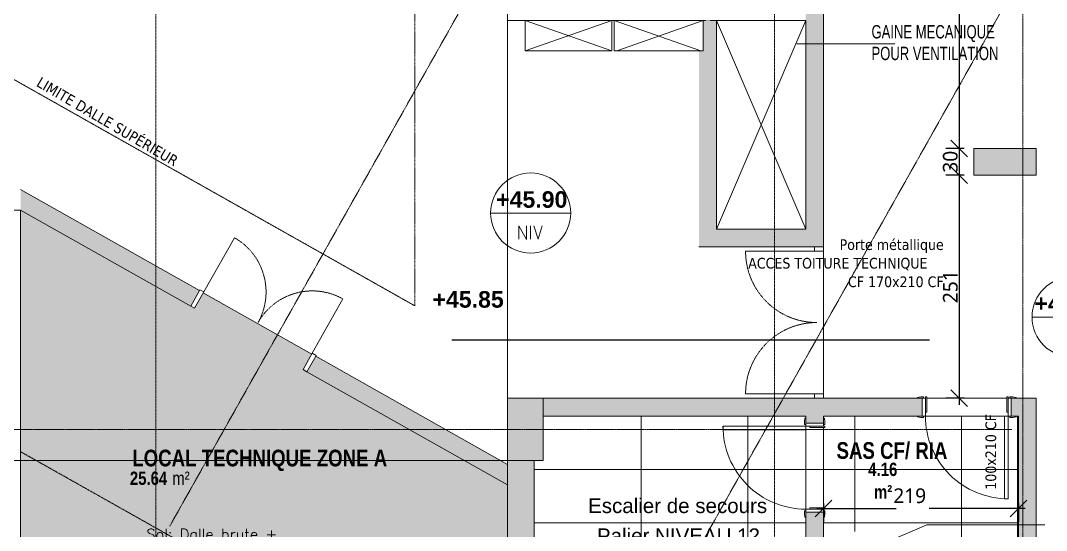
# Model space of a CAD drawing. Header units: millimetres. Extents: x 139864 to 546726, y 40253 to 3921401762.
# Drawn here: x 272006 to 283531, y 66430 to 72156 of the extents above; entities that cross this region are included whole.
import ezdxf

# ---------------------------------------------------------------- set-up
doc = ezdxf.new("R2010")
doc.units = ezdxf.units.MM
for name, pattern in [('Caché', [3, 2, -1]), ('Caché fin', [1.9, 1.1, -0.8]), ('Centre', [12.5, 2.5, -1.875, 6.25, -1.875]), ('Ligne de quadrillage', [22.225, 12.7, -3.175, 3.175, -3.175]), ('Tiret', [2.5, 1.25, -1.25]), ('Triple tiret', [21.25, 6.25, -1.875, 2.5, -1.875, 2.5, -1.875, 2.5, -1.875])]:
    doc.linetypes.add(name, pattern=pattern)
for name, color, linetype, lineweight in [('AS-20_AXES-ET-FILES', 12, 'Centre', 9), ('AS-23_FIN', 2, 'Continuous', 9), ('AS-24_TRES-FIN', 9, 'Continuous', 9), ('AS-25_PROJECTIONS', 12, 'Triple tiret', 9), ('AS-26_STRUCTURE-BETON', 6, 'Continuous', 13), ('AS-28_PORTES-FENETRES', 9, 'Continuous', 13), ('AS-30_COTE-1', 1, 'Continuous', 5), ('AS-31_TXT-1', 32, 'Continuous', 5), ('AS-50_HACHURE-SOL', 5, 'Continuous', 13), ('AS-50_HACHURES-01', 9, 'Continuous', 13)]:
    doc.layers.add(name, color=color, linetype=linetype, lineweight=lineweight)
doc.styles.add('Arial', font='arial.ttf', dxfattribs={"height": 165})
doc.styles.add('Arial_1', font='arial.ttf', dxfattribs={"width": 0.7, "height": 150})
doc.styles.add('Arial_3', font='arial.ttf', dxfattribs={"width": 0.8, "height": 150})
doc.styles.add('Arial_B_1', font='arialbd.ttf', dxfattribs={"width": 0.8, "height": 187.5})
doc.styles.add('Arial_B_2', font='arialbd.ttf', dxfattribs={"width": 0.8, "height": 150})
doc.styles.add('Arial_B_4', font='arialbd.ttf', dxfattribs={"height": 185.714286})
doc.styles.add('RomanD_B', font='', dxfattribs={"height": 120})
doc.styles.add('Tahoma', font='tahoma.ttf', dxfattribs={"height": 120})
doc.styles.add('Trebuchet MS_2', font='trebuc.ttf', dxfattribs={"height": 165})
doc.styles.get('RomanD_B').set_extended_font_data('RomanD', bold=True)
doc.dimstyles.new('Cotes_linéaires', dxfattribs={"dimscale": 304.8, "dimtxt": 170.1069, "dimasz": 0.615157, "dimexe": 0.492126, "dimexo": 0.0625, "dimgap": 0.049213, "dimtad": 1, "dimdec": 0, "dimlfac": 0.1, "dimzin": 0, "dimdsep": 46, "dimtxsty": 'Trebuchet MS_2', "dimblk1": 'OBLIQUE', "dimblk2": 'OBLIQUE', "dimsah": 1, "dimcen": 0.09, "dimdle": 0.246063, "dimazin": 0, "dimtfac": 1, "dimtdec": 4, "dimtix": 1, "dimtmove": 0, "dimatfit": 3, "dimfxl": 0, "dimtvp": 1, "dimtolj": 1, "dimtzin": 0, "dimarcsym": 0})
doc.dimstyles.new('Cotes_linéaires_1', dxfattribs={"dimscale": 304.8, "dimtxt": 170.1069, "dimasz": 0.615157, "dimexe": 0.492126, "dimexo": 0.0625, "dimgap": 0.049213, "dimtad": 1, "dimdec": 0, "dimlfac": 0.1, "dimzin": 0, "dimdsep": 46, "dimtxsty": 'Trebuchet MS_2', "dimblk1": 'OBLIQUE', "dimblk2": 'OBLIQUE', "dimsah": 1, "dimcen": 0.09, "dimdle": 0.246063, "dimazin": 0, "dimtfac": 1, "dimtdec": 4, "dimtix": 1, "dimtmove": 2, "dimatfit": 3, "dimfxl": 0, "dimtvp": 1, "dimtolj": 1, "dimtzin": 0, "dimarcsym": 0})

# ---------------------------------------------------------------- blocks, each defined once
blk = doc.blocks.new('Double vitrage - Double vitrage-9830796-12_ Niveau 12 -  BAT BUREAUX')
at = {"layer": 'AS-23_FIN', "lineweight": 13}
for p, q in [((-800, 50), (-850, 50)), ((-800, -50), (-800, 50)), ((850, 50), (800, 50)), ((800, 50), (800, -50)), ((-850, -50), (-800, -50)), ((800, -50), (850, -50))]:
    blk.add_line(p, q, dxfattribs=at)
at = {"layer": 'AS-25_PROJECTIONS', "linetype": 'Tiret'}
for centre, start, end in [((-800, 25), 360, 90), ((800, 25), 90, 180)]:
    blk.add_arc(centre, 800, start, end, dxfattribs=at)
at = {"layer": 'AS-28_PORTES-FENETRES'}
for p, q in [((-800, 825), (-800, 25)), ((800, 825), (800, 25))]:
    blk.add_line(p, q, dxfattribs=at)
blk = doc.blocks.new('Issue de Secours - 1_43 m x 2_10 m-8671416-12_ Niveau 12 -  BAT BUREAUX')
at = {"layer": 'AS-23_FIN', "lineweight": 13}
for p, q in [((-700, 110), (-750, 110)), ((-750, 110), (-750, 100)), ((-700, -100), (-700, 110)), ((750, 110), (700, 110)), ((700, 110), (700, -100)), ((750, 100), (750, 110)), ((-750, -100), (-700, -100)), ((700, -100), (750, -100))]:
    blk.add_line(p, q, dxfattribs=at)
at = {"layer": 'AS-25_PROJECTIONS', "linetype": 'Tiret'}
for centre, start, end in [((-700, 110), 0, 90), ((700, 110), 90, 180)]:
    blk.add_arc(centre, 700, start, end, dxfattribs=at)
at = {"layer": 'AS-28_PORTES-FENETRES'}
for p, q in [((-700, 810), (-700, 110)), ((700, 810), (700, 110))]:
    blk.add_line(p, q, dxfattribs=at)
blk = doc.blocks.new('Sau_Porte_Modele_Standard - 100x210 2-4303706-12_ Niveau 12 -  BAT BUREAUX')
at = {"layer": 'AS-23_FIN', "lineweight": 13}
for p, q in [((-555, 110), (-517, 115)), ((-555, 100), (-555, 110)), ((-517, 115), (-485, 115)), ((-485, 100), (-500, 100)), ((-485, 115), (-485, 100)), ((-465, -115), (-465, 55)), ((-465, 55), (-450, 55)), ((-450, 55), (-450, -115)), ((450, 55), (465, 55)), ((450, -115), (450, 55)), ((465, 55), (465, -115)), ((485, 115), (517, 115)), ((485, 100), (485, 115)), ((500, 100), (485, 100)), ((517, 115), (555, 110)), ((555, 110), (555, 100)), ((-555, -110), (-555, -100)), ((-515, -115), (-555, -110)), ((-485, -115), (-515, -115)), ((-500, -100), (-485, -100)), ((-485, -100), (-485, -115)), ((-450, -115), (-465, -115)), ((465, -115), (450, -115)), ((485, -100), (500, -100)), ((485, -115), (485, -100)), ((515, -115), (485, -115)), ((555, -110), (515, -115)), ((555, -100), (555, -110))]:
    blk.add_line(p, q, dxfattribs=at)
at = {"layer": 'AS-25_PROJECTIONS', "linetype": 'Tiret'}
for p, q in [((-466, 100), (-465, 100)), ((-465, 100), (-465, 100)), ((-465, 100), (-464, 100)), ((-464, 100), (-464, 100))]:
    blk.add_line(p, q, dxfattribs=at)
blk.add_arc((-465, 100), 1.04, 0, 90, dxfattribs=at)
at = {"layer": 'AS-28_PORTES-FENETRES'}
for p, q in [((-426, 1028), (-466, 1028)), ((-466, 1028), (-466, 100)), ((-424, 100), (-424, 1028)), ((-500, 100), (-465, 100)), ((-466, 100), (-424, 100)), ((-465, 100), (-465, -100)), ((465, 100), (500, 100)), ((465, -100), (465, 100)), ((-465, -100), (-500, -100)), ((500, -100), (465, -100))]:
    blk.add_line(p, q, dxfattribs=at)
blk.add_arc((-464, 100), 929, 360, 90.0641, dxfattribs=at)
blk = doc.blocks.new('Sau_Porte_Modele_Standard - 100x210 2-8455975-12_ Niveau 12 -  BAT BUREAUX')
at = {"layer": 'AS-23_FIN', "lineweight": 13}
for p, q in [((-515, 115), (-555, 110)), ((-555, 110), (-555, 100)), ((-485, 115), (-515, 115)), ((-500, 100), (-485, 100)), ((-485, 100), (-485, 115)), ((-450, 115), (-465, 115)), ((-465, 115), (-465, -55)), ((-450, -55), (-450, 115)), ((465, 115), (450, 115)), ((450, 115), (450, -55)), ((465, -55), (465, 115)), ((515, 115), (485, 115)), ((485, 115), (485, 100)), ((485, 100), (500, 100)), ((555, 110), (515, 115)), ((555, 100), (555, 110)), ((-555, -100), (-555, -110)), ((-555, -110), (-517, -115)), ((-517, -115), (-485, -115)), ((-485, -100), (-500, -100)), ((-485, -115), (-485, -100)), ((-465, -55), (-450, -55)), ((450, -55), (465, -55)), ((500, -100), (485, -100)), ((485, -100), (485, -115)), ((485, -115), (517, -115)), ((517, -115), (555, -110)), ((555, -110), (555, -100))]:
    blk.add_line(p, q, dxfattribs=at)
at = {"layer": 'AS-25_PROJECTIONS', "linetype": 'Tiret'}
for p, q in [((-466, -100), (-465, -100)), ((-465, -100), (-465, -100)), ((-465, -100), (-464, -100)), ((-464, -100), (-464, -100))]:
    blk.add_line(p, q, dxfattribs=at)
blk.add_arc((-465, -100), 1.04, 270, 0, dxfattribs=at)
at = {"layer": 'AS-28_PORTES-FENETRES'}
for p, q in [((-465, 100), (-500, 100)), ((-465, -100), (-465, 100)), ((500, 100), (465, 100)), ((465, 100), (465, -100)), ((-500, -100), (-465, -100)), ((-466, -1028), (-466, -100)), ((-466, -100), (-424, -100)), ((-424, -100), (-424, -1028)), ((465, -100), (500, -100)), ((-426, -1028), (-466, -1028))]:
    blk.add_line(p, q, dxfattribs=at)
blk.add_arc((-464, -100), 929, 269.9359, 0, dxfattribs=at)
blk = doc.blocks.new('_Oblique')
at = {"color": 0, "linetype": 'ByBlock', "lineweight": -2}
blk.add_line((-0.5, -0.5), (0.5, 0.5), dxfattribs=at)
blk = doc.blocks.new('DIMBLOCK91-12_ Niveau 12 -  BAT BUREAUX')
at = {"layer": 'AS-30_COTE-1', "color": 0, "lineweight": -2, "transparency": 16777216}
for p, q in [((282550, 82128), (282550, 70645)), ((282606, 82053), (282400, 82053)), ((282606, 70720), (282400, 70720))]:
    blk.add_line(p, q, dxfattribs=at)
at = {"layer": 'Defpoints', "color": 0, "transparency": 16777216}
for p in [(282625, 82053), (282550, 70720), (282625, 70720)]:
    blk.add_point(p, dxfattribs=at)
at = {"layer": 'AS-30_COTE-1', "color": 0, "lineweight": -2, "transparency": 16777216, "xscale": 187.5, "yscale": 187.5, "zscale": 187.5}
for p, rotation in [((282550, 82053), 90), ((282550, 70720), 270)]:
    blk.add_blockref('_Oblique', p, dxfattribs=dict(at, rotation=rotation))
at = {"layer": 'AS-30_COTE-1', "color": 0, "transparency": 16777216, "insert": (282451, 76387), "char_height": 165, "width": 581.25, "attachment_point": 5, "rotation": 90, "style": 'Trebuchet MS_2'}
blk.add_mtext('\\A1;1133', dxfattribs=at)
blk = doc.blocks.new('DIMBLOCK92-12_ Niveau 12 -  BAT BUREAUX')
at = {"layer": 'AS-30_COTE-1', "color": 0, "lineweight": -2, "transparency": 16777216}
for p, q in [((282550, 70795), (282550, 70345)), ((282606, 70720), (282400, 70720)), ((282606, 70420), (282400, 70420))]:
    blk.add_line(p, q, dxfattribs=at)
at = {"layer": 'Defpoints', "color": 0, "transparency": 16777216}
for p in [(282625, 70720), (282550, 70420), (282625, 70420)]:
    blk.add_point(p, dxfattribs=at)
at = {"layer": 'AS-30_COTE-1', "color": 0, "lineweight": -2, "transparency": 16777216, "xscale": 187.5, "yscale": 187.5, "zscale": 187.5}
for p, rotation in [((282550, 70720), 90), ((282550, 70420), 270)]:
    blk.add_blockref('_Oblique', p, dxfattribs=dict(at, rotation=rotation))
at = {"layer": 'AS-30_COTE-1', "color": 0, "transparency": 16777216, "insert": (282451, 70570), "char_height": 165, "width": 290.62, "attachment_point": 5, "rotation": 90, "style": 'Trebuchet MS_2'}
blk.add_mtext('\\A1;30', dxfattribs=at)
blk = doc.blocks.new('DIMBLOCK93-12_ Niveau 12 -  BAT BUREAUX')
at = {"layer": 'AS-30_COTE-1', "color": 0, "lineweight": -2, "transparency": 16777216}
for p, q in [((282606, 70420), (282400, 70420)), ((282550, 70495), (282550, 67840)), ((282606, 67915), (282400, 67915))]:
    blk.add_line(p, q, dxfattribs=at)
at = {"layer": 'Defpoints', "color": 0, "transparency": 16777216}
for p in [(282625, 70420), (282550, 67915), (282625, 67915)]:
    blk.add_point(p, dxfattribs=at)
at = {"layer": 'AS-30_COTE-1', "color": 0, "lineweight": -2, "transparency": 16777216, "xscale": 187.5, "yscale": 187.5, "zscale": 187.5}
for p, rotation in [((282550, 70420), 90), ((282550, 67915), 270)]:
    blk.add_blockref('_Oblique', p, dxfattribs=dict(at, rotation=rotation))
at = {"layer": 'AS-30_COTE-1', "color": 0, "transparency": 16777216, "insert": (282451, 69167), "char_height": 165, "width": 435.93, "attachment_point": 5, "rotation": 90, "style": 'Trebuchet MS_2'}
blk.add_mtext('\\A1;251', dxfattribs=at)
blk = doc.blocks.new('DIMBLOCK103-12_ Niveau 12 -  BAT BUREAUX')
at = {"layer": 'AS-30_COTE-1', "color": 0, "lineweight": -2, "transparency": 16777216}
for p, q in [((281026, 66732), (281026, 66526)), ((283216, 66732), (283216, 66526)), ((280951, 66676), (281842, 66676)), ((283291, 66676), (282213, 66676))]:
    blk.add_line(p, q, dxfattribs=at)
at = {"layer": 'Defpoints', "color": 0, "transparency": 16777216}
for p in [(281026, 66751), (283216, 66751), (283216, 66676)]:
    blk.add_point(p, dxfattribs=at)
at = {"layer": 'AS-30_COTE-1', "color": 0, "lineweight": -2, "transparency": 16777216, "xscale": 187.5, "yscale": 187.5, "zscale": 187.5, "rotation": 180}
blk.add_blockref('_Oblique', (281026, 66676), dxfattribs=at)
at = {"layer": 'AS-30_COTE-1', "color": 0, "lineweight": -2, "transparency": 16777216, "xscale": 187.5, "yscale": 187.5, "zscale": 187.5}
blk.add_blockref('_Oblique', (283216, 66676), dxfattribs=at)
at = {"layer": 'AS-30_COTE-1', "color": 0, "transparency": 16777216, "insert": (281810, 66903), "char_height": 165, "width": 435.93, "attachment_point": 1, "line_spacing_factor": 1.048425, "style": 'Trebuchet MS_2'}
blk.add_mtext('\\A1;219', dxfattribs=at)
blk = doc.blocks.new('Cotes d_élévation - cote elevation NIV-3547710-12_ Niveau 12 -  BAT BUREAUX')
at = {"layer": 'AS-30_COTE-1'}
for p, q in [((-6, 0), (6, 0)), ((-1.74, -1.9), (-0.62, -3.94)), ((-1.74, -3.9), (-1.74, -1.9)), ((-0.62, -3.94), (-0.62, -1.9)), ((0, -3.9), (0, -1.9)), ((0.47, -1.9), (1.12, -3.9)), ((1.12, -3.9), (1.73, -1.9))]:
    blk.add_line(p, q, dxfattribs=at)
blk.add_circle((0, 0), 6, dxfattribs=at)

msp = doc.modelspace()

# ---------------------------------------------------------------- hatches: boundary and pattern name
at = {"layer": 'AS-24_TRES-FIN'}
for points in [[(282715.81053, 70419.90886), (283415.81053, 70419.90886), (283415.81053, 70719.90886), (282715.81053, 70719.90886)], [(277475.74229, 67214.90886), (277875.74229, 67214.90886), (277875.74229, 67914.90886), (277475.74229, 67914.90886)]]:
    msp.add_hatch(color=256, dxfattribs=at).paths.add_polyline_path(points, flags=0)
at = {"layer": 'AS-50_HACHURE-SOL', "lineweight": 9}
h = msp.add_hatch(dxfattribs=at)
h.set_pattern_fill('FP_11', color=256, style=0, pattern_type=2)
h.set_pattern_definition([(0, (-255016.84, 0), (304.8, 76.2), [2.515, -226.085, 2.515, -226.085, -1219.2]), (0, (-255016.84, 0), (304.8, 76.2), [-457.2, 2.515, -454.685, 2.515, -226.085, -533.4]), (0, (-255016.84, 0), (304.8, 76.2), [-1143, 2.515, -149.885, 2.515, -378.485]), (120, (-254902.54, 38.1), (-218.391136, 225.864543), [2.515, -226.085, 2.515, -226.085, -1219.2]), (120, (-254902.54, 38.1), (-218.391136, 225.864543), [-457.2, 2.515, -454.685, 2.515, -226.085, -533.4]), (120, (-254902.54, 38.1), (-218.391136, 225.864543), [-1143, 2.515, -149.885, 2.515, -378.485]), (240, (-254864.44, 190.5), (-86.408864, -302.064543), [2.515, -226.085, 2.515, -226.085, -1219.2]), (240, (-254864.44, 190.5), (-86.408864, -302.064543), [-457.2, 2.515, -454.685, 2.515, -226.085, -533.4]), (240, (-254864.44, 190.5), (-86.408864, -302.064543), [-1143, 2.515, -149.885, 2.515, -378.485])])
h.paths.add_polyline_path([(277475.74229, 62278.76421), (277475.74229, 66941.6304), (275179.94751, 68236.96324), (275278.22724, 68411.1502), (274058.91855, 69099.10828), (273960.63883, 68924.92133), (272005.74229, 70027.91264), (272005.74229, 65365.04644), (277419.91274, 62310.26434)], flags=0)
h = msp.add_hatch(dxfattribs=at)
h.set_pattern_fill('FP_18', color=256, style=0, pattern_type=2)
h.set_pattern_definition([(180, (280175.74, 76714.9), (-7e-14, -600), []), (270, (280175.7, 76714.9), (1200, 7e-14), [])])
h.paths.add_polyline_path([(282461.49094, 61120.62164), (282505.91005, 61120.62164), (282506.49027, 61472.05826), (282508.75948, 61507.30239), (282522.33898, 61549.51955), (282545.82489, 61587.13741), (282577.79266, 61617.87424), (282616.30328, 61639.8657), (282659.02086, 61651.77787), (282703.35435, 61652.88822), (282746.61469, 61643.12941), (282786.1779, 61623.09335), (282819.64426, 61593.99534), (282844.98386, 61557.60033), (282860.6597, 61516.11589), (282865.72098, 61472.05826), (282865.72098, 61120.62164), (283206.34945, 61120.62164), (283206.34945, 62903.75936), (283140.81053, 62903.75936), (283140.81053, 62893.75936), (283102.49126, 62888.75936), (283070.81053, 62888.75936), (283070.81053, 62903.75936), (283050.81053, 62903.75936), (283050.81053, 62948.75936), (283035.81053, 62948.75936), (283035.81053, 62988.75936), (283050.81053, 62988.75936), (283050.81053, 62973.75936), (283070.81053, 62973.75936), (283070.81053, 62988.75936), (283100.81053, 62988.75936), (283140.81053, 62983.75936), (283140.81053, 62973.75936), (283206.34945, 62973.75936), (283206.34945, 63873.75936), (283015.81053, 63873.75936), (283015.81053, 64573.75936), (283206.34945, 64573.75936), (283206.34945, 64590.62164), (283215.81053, 64590.62164), (283215.81053, 64609.90886), (283205.81053, 64609.90886), (283200.81053, 64648.22812), (283200.81053, 64679.90886), (283215.81053, 64679.90886), (283215.81053, 64699.90886), (283260.81053, 64699.90886), (283260.95559, 64714.90886), (283406.34945, 64714.90886), (283406.34945, 65514.90886), (283260.81053, 65514.90886), (283260.81053, 65529.90886), (283215.81053, 65529.90886), (283215.81053, 65549.90886), (283200.81053, 65549.90886), (283200.81053, 65581.58959), (283205.15811, 65614.90886), (281025.81052, 65614.90886), (281025.81052, 62973.75936), (281100.81053, 62973.75936), (281100.81053, 62983.75936), (281140.81053, 62988.75936), (281170.81053, 62988.75936), (281170.81053, 62973.75936), (281190.81053, 62973.75936), (281190.81053, 62988.75936), (281205.81053, 62988.75936), (281205.81053, 62948.75936), (281190.81053, 62948.75936), (281190.81053, 62903.75936), (281170.81053, 62903.75936), (281170.81053, 62888.75936), (281139.12979, 62888.75936), (281100.81053, 62893.75936), (281100.81053, 62903.75936), (281025.81052, 62903.75936), (281025.81052, 61120.62164), (281375.91005, 61120.62164), (281376.49027, 61472.05826), (281378.75948, 61507.30239), (281392.33898, 61549.51955), (281415.82489, 61587.13741), (281447.79266, 61617.87424), (281486.30328, 61639.8657), (281529.02086, 61651.77787), (281573.35435, 61652.88822), (281616.61469, 61643.12941), (281656.1779, 61623.09335), (281689.64426, 61593.99534), (281714.98386, 61557.60033), (281730.6597, 61516.11589), (281735.72098, 61472.05826), (281735.72098, 61120.62164), (282085.81053, 61120.62164), (282085.81053, 62903.75936), (282010.81053, 62903.75936), (282010.81053, 62893.75936), (281972.49126, 62888.75936), (281940.81053, 62888.75936), (281940.81053, 62903.75936), (281920.81053, 62903.75936), (281920.81053, 62948.75936), (281905.81053, 62948.75936), (281905.81053, 62988.75936), (281920.81053, 62988.75936), (281920.81053, 62973.75936), (281940.81053, 62973.75936), (281940.81053, 62988.75936), (281970.81053, 62988.75936), (282010.81053, 62983.75936), (282010.81053, 62973.75936), (282230.81053, 62973.75936), (282230.81053, 62983.75936), (282270.81053, 62988.75936), (282300.81053, 62988.75936), (282300.81053, 62973.75936), (282320.81053, 62973.75936), (282320.81053, 62988.75936), (282335.81053, 62988.75936), (282335.81053, 62948.75936), (282320.81053, 62948.75936), (282320.81053, 62903.75936), (282300.81053, 62903.75936), (282300.81053, 62888.75936), (282269.12979, 62888.75936), (282230.81053, 62893.75936), (282230.81053, 62903.75936), (282155.81053, 62903.75936), (282155.81053, 61120.62164)], flags=0)
h.paths.add_polyline_path([(282461.49094, 65814.90886), (283206.34945, 65814.90886), (283206.34945, 67714.90886), (283190.81053, 67714.90886), (283190.81053, 67704.90886), (283152.49126, 67699.90886), (283120.81053, 67699.90886), (283120.81053, 67714.90886), (282150.81053, 67714.90886), (282150.81053, 67699.90886), (282119.12979, 67699.90886), (282080.81053, 67704.90886), (282080.81053, 67714.90886), (281025.81052, 67714.90886), (281025.81052, 67689.90886), (281035.81052, 67689.90886), (281040.81052, 67649.90886), (281040.81052, 67619.90886), (281025.81052, 67619.90886), (281025.81052, 67599.90886), (281040.81052, 67599.90886), (281040.81052, 67584.90886), (280870.81052, 67584.90886), (280870.81052, 67599.90886), (280825.81052, 67599.90886), (280825.81052, 67619.90886), (280810.81052, 67619.90886), (280810.81052, 67651.58959), (280815.81052, 67689.90886), (280825.81052, 67689.90886), (280825.81052, 67714.90886), (277875.74229, 67714.90886), (277875.74229, 67214.90886), (277775.74229, 67214.90886), (277775.74229, 65814.90886), (280825.81052, 65814.90886), (280825.81052, 66579.90886), (280815.81052, 66579.90886), (280810.81052, 66618.22812), (280810.81052, 66649.90886), (280825.81052, 66649.90886), (280825.81052, 66669.90886), (280870.81052, 66669.90886), (280870.81052, 66684.90886), (281040.81052, 66684.90886), (281040.81052, 66669.90886), (281025.81052, 66669.90886), (281025.81052, 66649.90886), (281040.81052, 66649.90886), (281040.81052, 66619.90886), (281035.81052, 66579.90886), (281025.81052, 66579.90886), (281025.81052, 66419.72001), (281724.07623, 66419.72001), (281724.07623, 65814.90886)], flags=0)
h = msp.add_hatch(dxfattribs=at)
h.set_pattern_fill('FP_8', color=256, style=0, pattern_type=2)
h.set_pattern_definition([(180, (281175.77, 73251.74), (-7e-14, -600), []), (270, (281175.8, 73251.7), (1200, 7e-14), [])])
h.paths.add_polyline_path([(283215.81053, 65814.90886), (283215.81053, 67714.90886), (283206.34945, 67714.90886), (283206.34945, 65814.90886)], flags=0)
at = {"layer": 'AS-50_HACHURES-01'}
h = msp.add_hatch(color=256, dxfattribs=at)
h.paths.add_polyline_path([(280925.81052, 69614.90886), (281025.81052, 69614.90886), (281025.81052, 72685.73207), (280825.81052, 72685.73207), (280825.81052, 69614.90886)], flags=0)
h.paths.add_polyline_path([(280925.81052, 73585.73207), (281025.81052, 73585.73207), (281025.81052, 74052.40886), (280825.81052, 74052.40886), (280825.81052, 73585.73207)], flags=0)
for points in [[(279825.81052, 69814.90886), (279825.81052, 72155.73207), (279675.81052, 72155.73207), (279675.81052, 71814.90886), (279625.81052, 71814.90886), (279625.81052, 69814.90886)], [(280825.81052, 69614.90886), (280825.81052, 69814.90886), (279625.81052, 69814.90886), (279625.81052, 69614.90886), (280444.85966, 69614.90886)], [(277775.74229, 62109.49827), (277775.74229, 67214.90886), (277475.74229, 67214.90886), (277475.74229, 62278.76421), (277753.06031, 62122.29589)]]:
    msp.add_hatch(color=256, dxfattribs=at).paths.add_polyline_path(points, flags=0)
h = msp.add_hatch(color=256, dxfattribs=at)
h.paths.add_polyline_path([(277475.74229, 66941.6304), (277475.74229, 67171.26872), (275321.77398, 68386.58026), (275223.49425, 68212.39331), (277325.27907, 67026.52472)], flags=0)
h.paths.add_polyline_path([(273917.09209, 68949.49126), (274015.37181, 69123.67821), (272005.67405, 70257.58946), (272005.74229, 70027.91264), (272378.33453, 69817.68872)], flags=0)
h = msp.add_hatch(color=256, dxfattribs=at)
h.paths.add_polyline_path([(283135.81053, 67714.90886), (283415.81053, 67714.90886), (283415.81053, 67914.90886), (283135.81053, 67914.90886), (283135.81053, 67814.90886)], flags=0)
h.paths.add_polyline_path([(280444.85966, 67714.90886), (282135.81053, 67714.90886), (282135.81053, 67914.90886), (277875.74229, 67914.90886), (277875.74229, 67714.90886), (278428.22838, 67714.90886)], flags=0)
h = msp.add_hatch(color=256, dxfattribs=at)
h.paths.add_polyline_path([(280874.94159, 60360.8687), (281025.81052, 60360.8687), (281025.81052, 66634.90886), (280825.81052, 66634.90886), (280825.81052, 60388.58942), (280869.07965, 60364.17612)], flags=0)
h.paths.add_polyline_path([(280925.81052, 67634.90886), (281025.81052, 67634.90886), (281025.81052, 67714.90886), (280825.81052, 67714.90886), (280825.81052, 67634.90886)], flags=0)
h = msp.add_hatch(color=256, dxfattribs=at)
h.paths.add_polyline_path([(283415.81053, 58927.26017), (283415.81053, 63873.75936), (283215.81053, 63873.75936), (283215.81053, 59040.10413), (283411.10147, 58929.91711)], flags=0)
h.paths.add_polyline_path([(283315.81053, 64573.75936), (283415.81053, 64573.75936), (283415.81053, 64664.90886), (283215.81053, 64664.90886), (283215.81053, 64573.75936)], flags=0)
h.paths.add_polyline_path([(283315.81053, 65564.90886), (283415.81053, 65564.90886), (283415.81053, 67714.90886), (283215.81053, 67714.90886), (283215.81053, 65564.90886)], flags=0)

# ---------------------------------------------------------------- linework, layer by layer
for p, q in [((276851.18694, 68570.23994), (282216.68452, 68570.23994)), ((279625.81052, 67914.90886), (279625.81052, 67914.90886))]:
    msp.add_line(p, q)
at = {"layer": 'AS-20_AXES-ET-FILES', "linetype": 'Ligne de quadrillage', "lineweight": 5}
for p, q in [((277475.81052, 55233.15958), (277475.81052, 98391.51346)), ((283265.81052, 55233.15958), (283265.81052, 98391.51346)), ((273681.84423, 66478.33869), (289429.28559, 94431.41962)), ((278299.51128, 63876.96386), (294046.95264, 91830.04479)), ((283140.81053, 67564.90886), (265033.51195, 67564.90886))]:
    msp.add_line(p, q, dxfattribs=at)
at = {"layer": 'AS-20_AXES-ET-FILES'}
for p, q in [((273525.75248, 64507.42661), (273525.75248, 80130.56565)), ((280475.75248, 60586.09909), (280475.75248, 73767.93985)), ((287223.16664, 58742.10466), (272005.74229, 67314.88054))]:
    msp.add_line(p, q, dxfattribs=at)
at = {"layer": 'AS-24_TRES-FIN'}
for p, q in [((277475.74229, 3921401762.18192), (277475.74229, 67131.45018)), ((277675.74229, 72155.73207), (277675.74229, 71814.90886)), ((278647.94585, 72155.73207), (277675.74229, 72155.73207)), ((278647.94585, 72155.73207), (277675.74229, 71814.90886)), ((277675.74229, 72155.73207), (278647.94585, 71814.90886)), ((278647.94585, 71814.90886), (278647.94585, 72155.73207)), ((279675.81052, 72155.73207), (278675.77641, 72155.73207)), ((278675.77641, 72155.73207), (278675.77641, 71814.90886)), ((278675.77641, 72155.73207), (279647.97997, 71814.90886)), ((279675.81052, 72155.73207), (278703.60696, 71814.90886)), ((279675.81052, 71814.90886), (279675.81052, 72155.73207)), ((280825.74229, 72155.73207), (279825.74229, 69814.90886)), ((280825.74229, 72155.73207), (279825.74229, 69814.90886)), ((280825.74229, 72155.73207), (279825.81052, 72155.73207)), ((279825.81052, 72155.73207), (279825.81052, 69814.90886)), ((280825.74229, 69814.90886), (279825.81052, 72155.73207)), ((280825.74229, 72155.73207), (279825.81052, 72155.73207)), ((279825.81052, 72155.73207), (279825.81052, 69814.90886)), ((280825.74229, 69814.90886), (279825.81052, 72155.73207)), ((280825.74229, 69814.90886), (280825.74229, 72155.73207)), ((280825.74229, 69814.90886), (280825.74229, 72155.73207)), ((277675.74229, 71814.90886), (278647.94585, 71814.90886)), ((278675.77641, 71814.90886), (279675.81052, 71814.90886)), ((280725.74229, 71894.90886), (281825.74229, 71894.90886)), ((280725.74229, 71894.90886), (281757.60059, 71894.90886)), ((272005.74229, 70027.91264), (271805.74229, 70027.91264)), ((272005.74229, 65365.04644), (272005.74229, 70027.91264)), ((279825.81052, 69814.90886), (280825.74229, 69814.90886)), ((279825.81052, 69814.90886), (280825.74229, 69814.90886)), ((277875.74229, 67714.90886), (277875.74229, 67914.90886)), ((223318.91479, 67214.90886), (277775.74229, 67214.90886))]:
    msp.add_line(p, q, dxfattribs=at)
at = {"layer": 'AS-24_TRES-FIN', "linetype": 'Caché fin'}
for p, q in [((278647.94585, 72155.73207), (278675.77641, 72155.73207)), ((279675.81052, 72155.73207), (280825.81052, 72155.73207)), ((280825.81052, 72155.73207), (280825.81052, 71814.90886))]:
    msp.add_line(p, q, dxfattribs=at)
at = {"layer": 'AS-24_TRES-FIN', "lineweight": 13}
for p, q in [((281025.81052, 67964.90886), (281025.81052, 69564.90886)), ((281025.81052, 69564.90886), (281025.81052, 67964.90886)), ((274058.91855, 69099.10828), (275278.22724, 68411.1502)), ((277875.74229, 67914.90886), (277875.74229, 67714.90886)), ((282185.81053, 67914.90886), (283085.81053, 67914.90886)), ((283100.81053, 67714.90886), (282170.81053, 67714.90886)), ((283206.34945, 65814.90886), (283206.34945, 67714.90886)), ((280825.81052, 66669.90886), (280825.81052, 67599.90886)), ((281025.81052, 67584.90886), (281025.81052, 66684.90886)), ((277775.74229, 67214.90886), (223318.91479, 67214.90886))]:
    msp.add_line(p, q, dxfattribs=at)
at = {"layer": 'AS-25_PROJECTIONS', "linetype": 'Caché'}
for p, q in [((276435.81053, 94547.69214), (276435.81053, 68952.13807)), ((276435.81053, 68952.13807), (271805.74229, 71564.51419))]:
    msp.add_line(p, q, dxfattribs=at)
at = {"layer": 'AS-26_STRUCTURE-BETON'}
for p, q in [((277475.74229, 3921401762.18195), (277475.74229, 67171.26872)), ((277475.74229, 72614.90886), (277475.74229, 72155.73207)), ((281025.81052, 69614.90886), (281025.81052, 72685.73207)), ((277475.74229, 72155.73207), (277675.74229, 72155.73207)), ((278647.94585, 72155.73207), (278675.77641, 72155.73207)), ((279825.81052, 72155.73207), (280825.81052, 72155.73207)), ((279825.81052, 69814.90886), (279825.81052, 72155.73207)), ((280825.81052, 72155.73207), (280825.81052, 69814.90886)), ((274015.37181, 69123.67821), (272005.67405, 70257.58946)), ((272005.67405, 70027.95114), (273917.09209, 68949.49126)), ((280825.81052, 69814.90886), (279825.81052, 69814.90886)), ((279625.81052, 69614.90886), (280825.81052, 69614.90886)), ((280825.81052, 69614.90886), (281025.81052, 69614.90886)), ((273917.09209, 68949.49126), (274015.37181, 69123.67821)), ((275321.77398, 68386.58026), (275223.49425, 68212.39331)), ((277475.74229, 67171.26872), (275321.77398, 68386.58026)), ((275223.49425, 68212.39331), (277475.74229, 66941.6304)), ((282135.81053, 67914.90886), (277875.74229, 67914.90886)), ((282135.81053, 67714.90886), (282135.81053, 67914.90886)), ((283415.81053, 67914.90886), (283135.81053, 67914.90886)), ((283135.81053, 67914.90886), (283135.81053, 67714.90886)), ((283415.81053, 65564.90886), (283415.81053, 67914.90886)), ((277875.74229, 67714.90886), (280825.81052, 67714.90886)), ((280825.81052, 67714.90886), (280825.81052, 67634.90886)), ((281025.81052, 67634.90886), (281025.81052, 67714.90886)), ((281025.81052, 67714.90886), (282135.81053, 67714.90886)), ((283135.81053, 67714.90886), (283215.81053, 67714.90886)), ((283215.81053, 67714.90886), (283215.81053, 65814.90886)), ((280825.81052, 67634.90886), (281025.81052, 67634.90886)), ((277775.74229, 62109.49827), (277775.74229, 67214.90886)), ((277475.74229, 66941.6304), (277475.74229, 62278.76421)), ((281025.81052, 66634.90886), (280825.81052, 66634.90886)), ((280825.81052, 66634.90886), (280825.81052, 60388.58942)), ((281025.81052, 66319.72001), (281025.81052, 66634.90886))]:
    msp.add_line(p, q, dxfattribs=at)
at = {"layer": 'AS-26_STRUCTURE-BETON', "lineweight": 9}
for p, q in [((277475.74229, 67914.90886), (277475.74229, 3921401762.18192)), ((283415.81053, 70719.90886), (282715.81053, 70719.90886)), ((282715.81053, 70719.90886), (282715.81053, 70419.90886)), ((283415.81053, 70419.90886), (283415.81053, 70719.90886)), ((282715.81053, 70419.90886), (283415.81053, 70419.90886)), ((277875.74229, 67914.90886), (277475.74229, 67914.90886)), ((277875.74229, 67214.90886), (277875.74229, 67714.90886)), ((277775.74229, 67214.90886), (277875.74229, 67214.90886))]:
    msp.add_line(p, q, dxfattribs=at)
at = {"layer": 'AS-31_TXT-1', "color": 154}
for p, q in [((281483.67331, 66191.13013), (282185.83796, 66493.00511)), ((282185.83796, 66493.00511), (283513.84099, 66493.00511))]:
    msp.add_line(p, q, dxfattribs=at)

# ---------------------------------------------------------------- block references
at = {"layer": 'AS-28_PORTES-FENETRES'}
for name, p, rotation in [('Issue de Secours - 1_43 m x 2_10 m-8671416-12_ Niveau 12 -  BAT BUREAUX', (274619.43303, 68668.03576), 330.5674487814947), ('Double vitrage - Double vitrage-9830796-12_ Niveau 12 -  BAT BUREAUX', (280975.81052, 68764.90886), 90.00000000000001), ('Sau_Porte_Modele_Standard - 100x210 2-4303706-12_ Niveau 12 -  BAT BUREAUX', (282635.81053, 67814.90886), 180), ('Sau_Porte_Modele_Standard - 100x210 2-8455975-12_ Niveau 12 -  BAT BUREAUX', (280925.81052, 67134.90886), 269.9999999999999)]:
    msp.add_blockref(name, p, dxfattribs=dict(at, rotation=rotation))
at = {"layer": 'AS-30_COTE-1', "xscale": 74.99999999999996, "yscale": 74.99999999999996, "zscale": 74.99999999999996}
for p in [(277735.82304, 69994.18752), (283819.18732, 68826.01123)]:
    msp.add_blockref('Cotes d_élévation - cote elevation NIV-3547710-12_ Niveau 12 -  BAT BUREAUX', p, dxfattribs=at)

# ---------------------------------------------------------------- texts
at = {"layer": 'AS-30_COTE-1', "char_height": 185.714286, "width": 929.9730077, "attachment_point": 1, "line_spacing_factor": 0.941778, "style": 'Arial_B_4'}
for s, insert in [('+45.90', (277348.33429, 70238.90023)), ('+45.85', (276633.52351, 69117.28657)), ('+45.77', (283395.97024, 69073.65117))]:
    msp.add_mtext(s, dxfattribs=dict(at, insert=insert))
at = {"layer": 'AS-31_TXT-1', "color": 154, "char_height": 150, "attachment_point": 1, "style": 'Arial_1'}
for s, insert, width in [('GAINE MECANIQUE', (281565.18863, 72104.47793), 1708.7969062), ('POUR VENTILATION', (281565.18863, 71861.39199), 1759.3032188)]:
    msp.add_mtext(s, dxfattribs=dict(at, insert=insert, width=width))
at = {"layer": 'AS-31_TXT-1', "color": 7, "char_height": 120, "attachment_point": 1, "style": 'Tahoma'}
for s, insert, width, rotation in [('LIMITE DALLE SUPÉRIEUR', (272234.66701, 71528.7431), 2483.2270312, 329.655589693), ('100x210 CF', (282845.34634, 66887.39127), 1088.2907813, 90)]:
    msp.add_mtext(s, dxfattribs=dict(at, insert=insert, width=width, rotation=rotation))
at = {"layer": 'AS-31_TXT-1', "color": 7, "attachment_point": 1}
for s, insert, char_height, width, style in [('Porte métallique', (281206.88029, 69699.38347), 120, 1503.1640625, 'Tahoma'), ('ACCES TOITURE TECHNIQUE', (280179.96623, 69491.0241), 120, 2747.7839063, 'Tahoma'), ('CF 170x210 CF', (281301.1381, 69282.66472), 120, 1388.9235938, 'Tahoma'), ('SAS CF/ RIA', (281172.37501, 67421.56887), 187.5, 1500.759, 'Arial_B_1'), ('LOCAL TECHNIQUE ZONE A', (273260.97118, 67337.2024), 187.5, 3453.66975, 'Arial_B_1'), ('4.16 ', (281528.92405, 67191.56317), 150, 461.772, 'Arial_B_2'), ('25.64 ', (273234.33, 67091.56317), 150, 577.215, 'Arial_B_2'), ('m²', (273710.58, 67091.56317), 150, 240.50625, 'Arial_3'), ('m²', (281592.42405, 66938.55536), 150, 250.1265, 'Arial_B_2'), ('Escalier de secours', (278381.6227, 66790.36484), 165, 2381.011875, 'Arial'), ('Palier NIVEAU 12', (278480.84145, 66453.09126), 165, 2146.5182813, 'Arial')]:
    msp.add_mtext(s, dxfattribs=dict(at, insert=insert, char_height=char_height, width=width, style=style))
at = {"layer": 'AS-31_TXT-1', "color": 59, "insert": (273419.58205, 66447.98491), "char_height": 120, "width": 2350.9485937, "attachment_point": 1, "style": 'RomanD_B'}
msp.add_mtext('Sol: Dalle brute + ', dxfattribs=at)

# ---------------------------------------------------------------- dimensions: what is measured, and where the dimension line sits
at = {"layer": 'AS-30_COTE-1'}
for base, p1, p2, override, picture, middle in [((282549.98804, 70719.90886), (282624.98804, 82053.4734), (282624.98804, 70719.90886), {"dimpost": '<>', "dimfxl": 11333.564543}, 'DIMBLOCK91-12_ Niveau 12 -  BAT BUREAUX', (282451.0436, 76386.69113)), ((282549.98804, 70419.90886), (282624.98804, 70719.90886), (282624.98804, 70419.90886), {"dimpost": '<>', "dimfxl": 300}, 'DIMBLOCK92-12_ Niveau 12 -  BAT BUREAUX', (282451.0436, 70569.90886)), ((282549.9880439783, 67914.9088556721), (282624.9880439775, 70419.9088556724), (282624.9880439775, 67914.908855672), {"dimpost": '<>', "dimfxl": 2505}, 'DIMBLOCK93-12_ Niveau 12 -  BAT BUREAUX', (282451.0435995338, 69167.4088556721))]:
    dim = msp.add_linear_dim(base=base, p1=p1, p2=p2, angle=90, dimstyle='Cotes_linéaires', override=override, dxfattribs=at)
    dim.commit()
    dim.dimension.update_dxf_attribs({"geometry": picture, "text_midpoint": middle})
dim = msp.add_linear_dim(base=(283215.81053, 66676.38842), p1=(281025.81052, 66751.38842), p2=(283215.81053, 66751.38842), dimstyle='Cotes_linéaires_1', override={"dimpost": '<>', "dimfxl": 2190.000001}, dxfattribs=at)
dim.commit()
dim.dimension.update_dxf_attribs({"geometry": 'DIMBLOCK103-12_ Niveau 12 -  BAT BUREAUX', "text_midpoint": (282027.90615, 66792.5191), "dimtype": 160})

doc.saveas('drawing.dxf')
